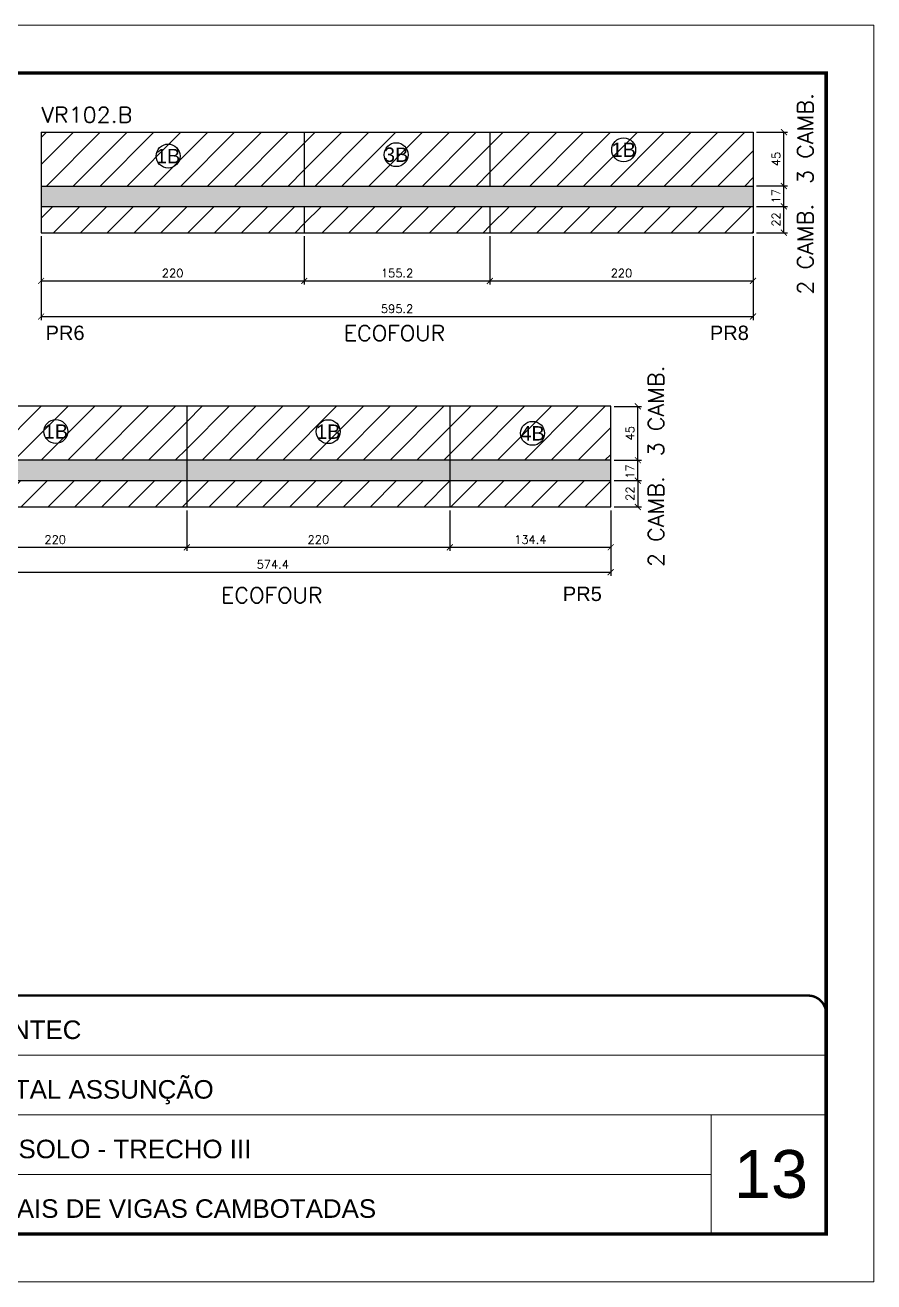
# Model space of a CAD drawing. Extents: x 2582 to 11841, y -26396 to 2611.
# Drawn here: x 3357 to 4067, y -2276 to -1226 of the extents above; entities that cross this region are included whole.
import ezdxf
from ezdxf.enums import TextEntityAlignment as Align

# ---------------------------------------------------------------- set-up
doc = ezdxf.new("R2010")
doc.units = 0
doc.linetypes.add('CONTINUO', pattern=[0])
doc.linetypes.add('DASHED', pattern=[0.75, 0.5, -0.25])
for name, color, linetype in [('5', 5, 'Continuous'), ('COTA', 241, 'Continuous'), ('Painéis', 200, 'Continuous'), ('Romaneio', 10, 'Continuous')]:
    doc.layers.add(name, color=color, linetype=linetype)
for name, color, linetype, lineweight in [('CARIMBO', 255, 'Continuous', 9), ('Folhas', 255, 'Continuous', 9), ('Hachura', 251, 'Continuous', 9), ('SARRAFO DE PRESSAO', 251, 'DASHED', 9), ('Texto Seção', 7, 'Continuous', 15)]:
    doc.layers.add(name, color=color, linetype=linetype, lineweight=lineweight)
doc.styles.add('ARIAL', font='arial.ttf')
doc.styles.add('REGUA-120', font='ROMANS.shx', dxfattribs={"height": 15})
doc.styles.add('Romans', font='romans.shx')
doc.styles.get("Standard").update_dxf_attribs({"font": 'arial.ttf'})
doc.dimstyles.new('Cota Paínel', dxfattribs={"dimtxt": 7, "dimasz": 5, "dimexe": 3, "dimexo": 3, "dimgap": 3, "dimtad": 1, "dimdec": 1, "dimzin": 12, "dimdsep": 46, "dimtxsty": 'Romans', "dimblk": 'ARCHTICK', "dimcen": 0, "dimclrd": 4, "dimclre": 4, "dimclrt": 1, "dimadec": 1, "dimazin": 3, "dimtfac": 1, "dimtdec": 1, "dimtmove": 0, "dimatfit": 3, "dimldrblk": 'OBLIQUE', "dimfxl": 1, "dimtolj": 1, "dimtzin": 12, "dimarcsym": 0})
pattern_1 = [(45, (-126439.366, -33020.383), (-11.2253202, 11.2253202), [])]

# ---------------------------------------------------------------- blocks, each defined once
blk = doc.blocks.new('9999999999')
at = {"color": 30, "linetype": 'CONTINUO'}
for p, q in [((98564.6, 34379.6), (99584, 34379.6)), ((98564.6, 34329.8), (99488, 34329.8)), ((99584, 34329.8), (99488, 34329.8)), ((99488, 34329.8), (99488, 34230.2)), ((98564.6, 34280), (99488, 34280))]:
    blk.add_line(p, q, dxfattribs=at)
at = {"color": 30, "linetype": 'CONTINUO', "const_width": 2}
blk.add_lwpolyline([(99584, 34230.2), (99584, 34414.4, 0.414214), (99569, 34429.4), (98229, 34429.4, 0.414214), (98214, 34414.4), (98214, 34245.2, 0.414214), (98229, 34230.2), (99584, 34230.2)], format="xyb", dxfattribs=at)
at = {"layer": 'Folhas'}
blk.add_lwpolyline([(98139, 34190.2), (99624, 34190.2), (99624, 35240.2), (98139, 35240.2)], close=True, dxfattribs=at)
at = {"layer": 'Folhas', "color": 30, "const_width": 3}
blk.add_lwpolyline([(98214, 34230.2), (99584, 34230.2), (99584, 35200.2), (98214, 35200.2)], close=True, dxfattribs=at)
at = {"color": 7, "linetype": 'Continuous', "ltscale": 5, "style": 'ARIAL'}
for s, height, p in [('ROCONTEC', 15.48, (98837.7, 34393.1)), ('HOSPITAL ASSUNÇÃO', 15.483, (98837.7, 34343.3)), ('1° SUBSOLO - TRECHO III', 15.483, (98837.7, 34293.5)), ('LATERAIS DE VIGAS CAMBOTADAS', 15.483, (98837.7, 34243.7))]:
    blk.add_text(s, height=height, dxfattribs=at).set_placement(p)
blk = doc.blocks.new('_ArchTick')
at = {"color": 0, "linetype": 'ByBlock', "const_width": 0.15}
blk.add_lwpolyline([(-0.5, -0.5), (0.5, 0.5)], dxfattribs=at)
blk = doc.blocks.new('*D303')
at = {"layer": 'COTA', "color": 4, "linetype": 'ByBlock', "lineweight": -2, "transparency": 16777216}
for p, q in [((3272.2, -1631.4), (3272.2, -1686)), ((3846.6, -1631.4), (3846.6, -1686)), ((3272.2, -1683), (3846.6, -1683))]:
    blk.add_line(p, q, dxfattribs=at)
at = {"layer": 'Defpoints', "color": 0, "linetype": 'ByBlock', "transparency": 16777216}
for p in [(3272.2, -1628.4), (3846.6, -1628.4), (3846.6, -1683)]:
    blk.add_point(p, dxfattribs=at)
at = {"layer": 'COTA', "color": 4, "linetype": 'ByBlock', "lineweight": -2, "transparency": 16777216, "xscale": 5, "yscale": 5, "zscale": 5, "rotation": 180}
blk.add_blockref('_ArchTick', (3272.2, -1683), dxfattribs=at)
at = {"layer": 'COTA', "color": 4, "linetype": 'ByBlock', "lineweight": -2, "transparency": 16777216, "xscale": 5, "yscale": 5, "zscale": 5}
blk.add_blockref('_ArchTick', (3846.6, -1683), dxfattribs=at)
at = {"layer": 'COTA', "color": 1, "linetype": 'ByBlock', "transparency": 16777216, "insert": (3564.1, -1676.5), "char_height": 7, "attachment_point": 5, "style": 'Romans'}
blk.add_mtext('\\A1;574.4', dxfattribs=at)
blk = doc.blocks.new('_Oblique')
at = {"color": 0, "linetype": 'ByBlock', "lineweight": -2}
blk.add_line((-0.5, -0.5), (0.5, 0.5), dxfattribs=at)
blk = doc.blocks.new('*D307')
at = {"layer": 'COTA', "color": 4, "linetype": 'ByBlock', "lineweight": -2, "transparency": 16777216}
for p, q in [((3272.2, -1631.4), (3272.2, -1665.2)), ((3492.2, -1631.4), (3492.2, -1665.2)), ((3272.2, -1662.2), (3492.2, -1662.2))]:
    blk.add_line(p, q, dxfattribs=at)
at = {"layer": 'Defpoints', "color": 0, "linetype": 'ByBlock', "transparency": 16777216}
for p in [(3272.2, -1628.4), (3492.2, -1628.4), (3492.2, -1662.2)]:
    blk.add_point(p, dxfattribs=at)
at = {"layer": 'COTA', "color": 4, "linetype": 'ByBlock', "lineweight": -2, "transparency": 16777216, "xscale": 5, "yscale": 5, "zscale": 5, "rotation": 180}
blk.add_blockref('_ArchTick', (3272.2, -1662.2), dxfattribs=at)
at = {"layer": 'COTA', "color": 4, "linetype": 'ByBlock', "lineweight": -2, "transparency": 16777216, "xscale": 5, "yscale": 5, "zscale": 5}
blk.add_blockref('_ArchTick', (3492.2, -1662.2), dxfattribs=at)
at = {"layer": 'COTA', "color": 1, "linetype": 'ByBlock', "transparency": 16777216, "insert": (3382.2, -1655.7), "char_height": 7, "attachment_point": 5, "style": 'Romans'}
blk.add_mtext('\\A1;220', dxfattribs=at)
blk = doc.blocks.new('*D308')
at = {"layer": 'COTA', "color": 4, "linetype": 'ByBlock', "lineweight": -2, "transparency": 16777216}
for p, q in [((3492.2, -1631.4), (3492.2, -1665.2)), ((3712.2, -1631.4), (3712.2, -1665.2)), ((3492.2, -1662.2), (3712.2, -1662.2))]:
    blk.add_line(p, q, dxfattribs=at)
at = {"layer": 'Defpoints', "color": 0, "linetype": 'ByBlock', "transparency": 16777216}
for p in [(3492.2, -1628.4), (3712.2, -1628.4), (3712.2, -1662.2)]:
    blk.add_point(p, dxfattribs=at)
at = {"layer": 'COTA', "color": 4, "linetype": 'ByBlock', "lineweight": -2, "transparency": 16777216, "xscale": 5, "yscale": 5, "zscale": 5, "rotation": 180}
blk.add_blockref('_ArchTick', (3492.2, -1662.2), dxfattribs=at)
at = {"layer": 'COTA', "color": 4, "linetype": 'ByBlock', "lineweight": -2, "transparency": 16777216, "xscale": 5, "yscale": 5, "zscale": 5}
blk.add_blockref('_ArchTick', (3712.2, -1662.2), dxfattribs=at)
at = {"layer": 'COTA', "color": 1, "linetype": 'ByBlock', "transparency": 16777216, "insert": (3602.2, -1655.7), "char_height": 7, "attachment_point": 5, "style": 'Romans'}
blk.add_mtext('\\A1;220', dxfattribs=at)
blk = doc.blocks.new('*D309')
at = {"layer": 'COTA', "color": 4, "linetype": 'ByBlock', "lineweight": -2, "transparency": 16777216}
for p, q in [((3712.2, -1631.4), (3712.2, -1665.2)), ((3846.6, -1631.4), (3846.6, -1665.2)), ((3712.2, -1662.2), (3846.6, -1662.2))]:
    blk.add_line(p, q, dxfattribs=at)
at = {"layer": 'Defpoints', "color": 0, "linetype": 'ByBlock', "transparency": 16777216}
for p in [(3712.2, -1628.4), (3846.6, -1628.4), (3846.6, -1662.2)]:
    blk.add_point(p, dxfattribs=at)
at = {"layer": 'COTA', "color": 4, "linetype": 'ByBlock', "lineweight": -2, "transparency": 16777216, "xscale": 5, "yscale": 5, "zscale": 5, "rotation": 180}
blk.add_blockref('_ArchTick', (3712.2, -1662.2), dxfattribs=at)
at = {"layer": 'COTA', "color": 4, "linetype": 'ByBlock', "lineweight": -2, "transparency": 16777216, "xscale": 5, "yscale": 5, "zscale": 5}
blk.add_blockref('_ArchTick', (3846.6, -1662.2), dxfattribs=at)
at = {"layer": 'COTA', "color": 1, "linetype": 'ByBlock', "transparency": 16777216, "insert": (3779.4, -1655.7), "char_height": 7, "attachment_point": 5, "style": 'Romans'}
blk.add_mtext('\\A1;134.4', dxfattribs=at)
blk = doc.blocks.new('*D310')
at = {"layer": 'COTA', "color": 4, "linetype": 'ByBlock', "lineweight": -2, "transparency": 16777216}
for p, q in [((3849.6, -1544.4), (3872.3, -1544.4)), ((3869.3, -1589.4), (3869.3, -1544.4)), ((3849.6, -1589.4), (3872.3, -1589.4))]:
    blk.add_line(p, q, dxfattribs=at)
at = {"layer": 'Defpoints', "color": 0, "linetype": 'ByBlock', "transparency": 16777216}
for p in [(3846.6, -1544.4), (3869.3, -1544.4), (3846.6, -1589.4)]:
    blk.add_point(p, dxfattribs=at)
at = {"layer": 'COTA', "color": 4, "linetype": 'ByBlock', "lineweight": -2, "transparency": 16777216, "xscale": 5, "yscale": 5, "zscale": 5}
for p, rotation in [((3869.3, -1544.4), 90), ((3869.3, -1589.4), 270)]:
    blk.add_blockref('_ArchTick', p, dxfattribs=dict(at, rotation=rotation))
at = {"layer": 'COTA', "color": 1, "linetype": 'ByBlock', "transparency": 16777216, "insert": (3862.8, -1566.9), "char_height": 7, "attachment_point": 5, "rotation": 90, "style": 'Romans'}
blk.add_mtext('\\A1;45', dxfattribs=at)
blk = doc.blocks.new('*D311')
at = {"layer": 'COTA', "color": 4, "linetype": 'ByBlock', "lineweight": -2, "transparency": 16777216}
for p, q in [((3849.6, -1589.4), (3872.3, -1589.4)), ((3869.3, -1606.4), (3869.3, -1589.4)), ((3849.6, -1606.4), (3872.3, -1606.4))]:
    blk.add_line(p, q, dxfattribs=at)
at = {"layer": 'Defpoints', "color": 0, "linetype": 'ByBlock', "transparency": 16777216}
for p in [(3846.6, -1589.4), (3869.3, -1589.4), (3846.6, -1606.4)]:
    blk.add_point(p, dxfattribs=at)
at = {"layer": 'COTA', "color": 4, "linetype": 'ByBlock', "lineweight": -2, "transparency": 16777216, "xscale": 5, "yscale": 5, "zscale": 5}
for p, rotation in [((3869.3, -1589.4), 90), ((3869.3, -1606.4), 270)]:
    blk.add_blockref('_ArchTick', p, dxfattribs=dict(at, rotation=rotation))
at = {"layer": 'COTA', "color": 1, "linetype": 'ByBlock', "transparency": 16777216, "insert": (3862.8, -1598.9), "char_height": 7, "attachment_point": 5, "rotation": 90, "style": 'Romans'}
blk.add_mtext('\\A1;17', dxfattribs=at)
blk = doc.blocks.new('*D312')
at = {"layer": 'COTA', "color": 4, "linetype": 'ByBlock', "lineweight": -2, "transparency": 16777216}
for p, q in [((3849.6, -1606.4), (3872.3, -1606.4)), ((3869.3, -1606.4), (3869.3, -1628.4)), ((3849.6, -1628.4), (3872.3, -1628.4))]:
    blk.add_line(p, q, dxfattribs=at)
at = {"layer": 'Defpoints', "color": 0, "linetype": 'ByBlock', "transparency": 16777216}
for p in [(3846.6, -1606.4), (3846.6, -1628.4), (3869.3, -1628.4)]:
    blk.add_point(p, dxfattribs=at)
at = {"layer": 'COTA', "color": 4, "linetype": 'ByBlock', "lineweight": -2, "transparency": 16777216, "xscale": 5, "yscale": 5, "zscale": 5}
for p, rotation in [((3869.3, -1606.4), 90), ((3869.3, -1628.4), 270)]:
    blk.add_blockref('_ArchTick', p, dxfattribs=dict(at, rotation=rotation))
at = {"layer": 'COTA', "color": 1, "linetype": 'ByBlock', "transparency": 16777216, "insert": (3862.8, -1617.4), "char_height": 7, "attachment_point": 5, "rotation": 90, "style": 'Romans'}
blk.add_mtext('\\A1;22', dxfattribs=at)
blk = doc.blocks.new('*D296')
at = {"layer": 'COTA', "color": 4, "linetype": 'ByBlock', "lineweight": -2, "transparency": 16777216}
for p, q in [((3370.4, -1402.3), (3370.4, -1442.6)), ((3590.4, -1402.3), (3590.4, -1442.6)), ((3370.4, -1439.6), (3590.4, -1439.6))]:
    blk.add_line(p, q, dxfattribs=at)
at = {"layer": 'Defpoints', "color": 0, "linetype": 'ByBlock', "transparency": 16777216}
for p in [(3370.4, -1399.3), (3590.4, -1399.3), (3590.4, -1439.6)]:
    blk.add_point(p, dxfattribs=at)
at = {"layer": 'COTA', "color": 4, "linetype": 'ByBlock', "lineweight": -2, "transparency": 16777216, "xscale": 5, "yscale": 5, "zscale": 5, "rotation": 180}
blk.add_blockref('_ArchTick', (3370.4, -1439.6), dxfattribs=at)
at = {"layer": 'COTA', "color": 4, "linetype": 'ByBlock', "lineweight": -2, "transparency": 16777216, "xscale": 5, "yscale": 5, "zscale": 5}
blk.add_blockref('_ArchTick', (3590.4, -1439.6), dxfattribs=at)
at = {"layer": 'COTA', "color": 1, "linetype": 'ByBlock', "transparency": 16777216, "insert": (3480.4, -1433.1), "char_height": 7, "attachment_point": 5, "style": 'Romans'}
blk.add_mtext('\\A1;220', dxfattribs=at)
blk = doc.blocks.new('*D297')
at = {"layer": 'COTA', "color": 4, "linetype": 'ByBlock', "lineweight": -2, "transparency": 16777216}
for p, q in [((3590.4, -1402.3), (3590.4, -1442.6)), ((3745.6, -1402.3), (3745.6, -1442.6)), ((3590.4, -1439.6), (3745.6, -1439.6))]:
    blk.add_line(p, q, dxfattribs=at)
at = {"layer": 'Defpoints', "color": 0, "linetype": 'ByBlock', "transparency": 16777216}
for p in [(3590.4, -1399.3), (3745.6, -1399.3), (3745.6, -1439.6)]:
    blk.add_point(p, dxfattribs=at)
at = {"layer": 'COTA', "color": 4, "linetype": 'ByBlock', "lineweight": -2, "transparency": 16777216, "xscale": 5, "yscale": 5, "zscale": 5, "rotation": 180}
blk.add_blockref('_ArchTick', (3590.4, -1439.6), dxfattribs=at)
at = {"layer": 'COTA', "color": 4, "linetype": 'ByBlock', "lineweight": -2, "transparency": 16777216, "xscale": 5, "yscale": 5, "zscale": 5}
blk.add_blockref('_ArchTick', (3745.6, -1439.6), dxfattribs=at)
at = {"layer": 'COTA', "color": 1, "linetype": 'ByBlock', "transparency": 16777216, "insert": (3668, -1433.1), "char_height": 7, "attachment_point": 5, "style": 'Romans'}
blk.add_mtext('\\A1;155.2', dxfattribs=at)
blk = doc.blocks.new('*D298')
at = {"layer": 'COTA', "color": 4, "linetype": 'ByBlock', "lineweight": -2, "transparency": 16777216}
for p, q in [((3745.6, -1402.3), (3745.6, -1442.6)), ((3965.6, -1402.3), (3965.6, -1442.6)), ((3745.6, -1439.6), (3965.6, -1439.6))]:
    blk.add_line(p, q, dxfattribs=at)
at = {"layer": 'Defpoints', "color": 0, "linetype": 'ByBlock', "transparency": 16777216}
for p in [(3745.6, -1399.3), (3965.6, -1399.3), (3965.6, -1439.6)]:
    blk.add_point(p, dxfattribs=at)
at = {"layer": 'COTA', "color": 4, "linetype": 'ByBlock', "lineweight": -2, "transparency": 16777216, "xscale": 5, "yscale": 5, "zscale": 5, "rotation": 180}
blk.add_blockref('_ArchTick', (3745.6, -1439.6), dxfattribs=at)
at = {"layer": 'COTA', "color": 4, "linetype": 'ByBlock', "lineweight": -2, "transparency": 16777216, "xscale": 5, "yscale": 5, "zscale": 5}
blk.add_blockref('_ArchTick', (3965.6, -1439.6), dxfattribs=at)
at = {"layer": 'COTA', "color": 1, "linetype": 'ByBlock', "transparency": 16777216, "insert": (3855.6, -1433.1), "char_height": 7, "attachment_point": 5, "style": 'Romans'}
blk.add_mtext('\\A1;220', dxfattribs=at)
blk = doc.blocks.new('*D299')
at = {"layer": 'COTA', "color": 4, "linetype": 'ByBlock', "lineweight": -2, "transparency": 16777216}
for p, q in [((3370.4, -1402.3), (3370.4, -1472.4)), ((3965.6, -1402.3), (3965.6, -1472.4)), ((3370.4, -1469.4), (3965.6, -1469.4))]:
    blk.add_line(p, q, dxfattribs=at)
at = {"layer": 'Defpoints', "color": 0, "linetype": 'ByBlock', "transparency": 16777216}
for p in [(3370.4, -1399.3), (3965.6, -1399.3), (3965.6, -1469.4)]:
    blk.add_point(p, dxfattribs=at)
at = {"layer": 'COTA', "color": 4, "linetype": 'ByBlock', "lineweight": -2, "transparency": 16777216, "xscale": 5, "yscale": 5, "zscale": 5, "rotation": 180}
blk.add_blockref('_ArchTick', (3370.4, -1469.4), dxfattribs=at)
at = {"layer": 'COTA', "color": 4, "linetype": 'ByBlock', "lineweight": -2, "transparency": 16777216, "xscale": 5, "yscale": 5, "zscale": 5}
blk.add_blockref('_ArchTick', (3965.6, -1469.4), dxfattribs=at)
at = {"layer": 'COTA', "color": 1, "linetype": 'ByBlock', "transparency": 16777216, "insert": (3668, -1462.9), "char_height": 7, "attachment_point": 5, "style": 'Romans'}
blk.add_mtext('\\A1;595.2', dxfattribs=at)
blk = doc.blocks.new('*D300')
at = {"layer": 'COTA', "color": 4, "linetype": 'ByBlock', "lineweight": -2, "transparency": 16777216}
for p, q in [((3968.6, -1315.3), (3994.4, -1315.3)), ((3991.4, -1360.3), (3991.4, -1315.3)), ((3968.6, -1360.3), (3994.4, -1360.3))]:
    blk.add_line(p, q, dxfattribs=at)
at = {"layer": 'Defpoints', "color": 0, "linetype": 'ByBlock', "transparency": 16777216}
for p in [(3965.6, -1315.3), (3991.4, -1315.3), (3965.6, -1360.3)]:
    blk.add_point(p, dxfattribs=at)
at = {"layer": 'COTA', "color": 4, "linetype": 'ByBlock', "lineweight": -2, "transparency": 16777216, "xscale": 5, "yscale": 5, "zscale": 5}
for p, rotation in [((3991.4, -1315.3), 90), ((3991.4, -1360.3), 270)]:
    blk.add_blockref('_ArchTick', p, dxfattribs=dict(at, rotation=rotation))
at = {"layer": 'COTA', "color": 1, "linetype": 'ByBlock', "transparency": 16777216, "insert": (3984.9, -1337.8), "char_height": 7, "attachment_point": 5, "rotation": 90, "style": 'Romans'}
blk.add_mtext('\\A1;45', dxfattribs=at)
blk = doc.blocks.new('*D301')
at = {"layer": 'COTA', "color": 4, "linetype": 'ByBlock', "lineweight": -2, "transparency": 16777216}
for p, q in [((3968.6, -1360.3), (3994.4, -1360.3)), ((3991.4, -1377.3), (3991.4, -1360.3)), ((3968.6, -1377.3), (3994.4, -1377.3))]:
    blk.add_line(p, q, dxfattribs=at)
at = {"layer": 'Defpoints', "color": 0, "linetype": 'ByBlock', "transparency": 16777216}
for p in [(3965.6, -1360.3), (3991.4, -1360.3), (3965.6, -1377.3)]:
    blk.add_point(p, dxfattribs=at)
at = {"layer": 'COTA', "color": 4, "linetype": 'ByBlock', "lineweight": -2, "transparency": 16777216, "xscale": 5, "yscale": 5, "zscale": 5}
for p, rotation in [((3991.4, -1360.3), 90), ((3991.4, -1377.3), 270)]:
    blk.add_blockref('_ArchTick', p, dxfattribs=dict(at, rotation=rotation))
at = {"layer": 'COTA', "color": 1, "linetype": 'ByBlock', "transparency": 16777216, "insert": (3984.9, -1368.8), "char_height": 7, "attachment_point": 5, "rotation": 90, "style": 'Romans'}
blk.add_mtext('\\A1;17', dxfattribs=at)
blk = doc.blocks.new('*D302')
at = {"layer": 'COTA', "color": 4, "linetype": 'ByBlock', "lineweight": -2, "transparency": 16777216}
for p, q in [((3968.6, -1377.3), (3994.4, -1377.3)), ((3991.4, -1399.3), (3991.4, -1377.3)), ((3968.6, -1399.3), (3994.4, -1399.3))]:
    blk.add_line(p, q, dxfattribs=at)
at = {"layer": 'Defpoints', "color": 0, "linetype": 'ByBlock', "transparency": 16777216}
for p in [(3965.6, -1377.3), (3991.4, -1377.3), (3965.6, -1399.3)]:
    blk.add_point(p, dxfattribs=at)
at = {"layer": 'COTA', "color": 4, "linetype": 'ByBlock', "lineweight": -2, "transparency": 16777216, "xscale": 5, "yscale": 5, "zscale": 5}
for p, rotation in [((3991.4, -1377.3), 90), ((3991.4, -1399.3), 270)]:
    blk.add_blockref('_ArchTick', p, dxfattribs=dict(at, rotation=rotation))
at = {"layer": 'COTA', "color": 1, "linetype": 'ByBlock', "transparency": 16777216, "insert": (3984.9, -1388.3), "char_height": 7, "attachment_point": 5, "rotation": 90, "style": 'Romans'}
blk.add_mtext('\\A1;22', dxfattribs=at)

msp = doc.modelspace()

# ---------------------------------------------------------------- hatches: boundary and pattern name
at = {"layer": 'COTA', "linetype": 'ByBlock'}
h = msp.add_hatch(dxfattribs=at)
h.set_pattern_fill('AR-CONC', color=256, scale=0.03)
h.set_pattern_definition([(50, (-129622.866, -30723.233), (5.46554007, -0.47817257), [0.5715, -6.2865]), (355, (-129622.866, -30723.233), (-1.05730264, 5.73170536), [0.4572, -5.02921753]), (100.4514447, (-129622.4104, -30723.273), (4.40823741, 5.25353256), [0.48570026, -5.34270734]), (46.1842, (-129622.866, -30721.709), (8.13237123, -1.26126984), [0.85725, -9.42975]), (96.6355576, (-129622.188, -30721.814), (7.122124, 7.42278374), [0.7285507, -8.01406824]), (351.184151, (-129622.866, -30721.709), (7.122124, 7.42278374), [0.685799, -7.54379196]), (21, (-129622.104, -30722.09), (4.54843174, -3.06795595), [0.5715, -6.2865]), (326, (-129622.104, -30722.09), (1.85406085, 5.52563898), [0.4572, -5.0292]), (71.451445, (-129621.725, -30722.3457), (6.40249258, 2.45768307), [0.48570026, -5.34269813]), (37.5, (-129622.8658, -30723.233), (0.092658098, 2.536651166), [0, -4.96824, 0, -5.1054, 0, -5.04825]), (7.5, (-129622.8658, -30723.233), (2.004589875, 3.005417245), [0, -2.91084, 0, -4.85394, 0, -1.92405]), (327.5, (-129624.565, -30723.233), (4.067717855, -0.17186232), [0, -1.905, 0, -5.9436, 0, -7.8867]), (317.5, (-129625.327, -30723.233), (4.44387544, 0.76279473), [0, -2.4765, 0, -3.94716, 0, -5.6007])])
h.paths.add_polyline_path([(3965.62, -1377.32), (3965.62, -1360.32), (3370.42, -1360.32), (3370.42, -1377.32)])
h = msp.add_hatch(dxfattribs=at)
h.set_pattern_fill('AR-CONC', color=256, scale=0.03)
h.set_pattern_definition([(50, (-129705.2856, -30871.478), (5.46554007, -0.47817257), [0.5715, -6.2865]), (355, (-129705.2856, -30871.478), (-1.05730264, 5.73170536), [0.4572, -5.02921753]), (100.4514447, (-129704.83, -30871.5177), (4.40823741, 5.25353256), [0.48570026, -5.34270734]), (46.1842, (-129705.2856, -30869.954), (8.13237123, -1.26126984), [0.85725, -9.42975]), (96.6355576, (-129704.608, -30870.059), (7.122124, 7.42278374), [0.7285507, -8.01406824]), (351.184151, (-129705.286, -30869.954), (7.122124, 7.42278374), [0.685799, -7.54379196]), (21, (-129704.5236, -30870.335), (4.54843174, -3.06795595), [0.5715, -6.2865]), (326, (-129704.5236, -30870.335), (1.85406085, 5.52563898), [0.4572, -5.0292]), (71.451445, (-129704.1446, -30870.5905), (6.40249258, 2.45768307), [0.48570026, -5.34269813]), (37.5, (-129705.2856, -30871.4779), (0.092658098, 2.536651166), [0, -4.96824, 0, -5.1054, 0, -5.04825]), (7.5, (-129705.2856, -30871.4779), (2.004589875, 3.005417245), [0, -2.91084, 0, -4.85394, 0, -1.92405]), (327.5, (-129706.985, -30871.4779), (4.067717855, -0.17186232), [0, -1.905, 0, -5.9436, 0, -7.8867]), (317.5, (-129707.747, -30871.478), (4.44387544, 0.76279473), [0, -2.4765, 0, -3.94716, 0, -5.6007])])
h.paths.add_polyline_path([(3272.16, -1589.37), (3272.16, -1606.37), (3492.16, -1606.37), (3492.16, -1589.37)])
h.paths.add_polyline_path([(3492.16, -1589.37), (3492.16, -1606.37), (3712.16, -1606.37), (3712.16, -1589.37)])
h.paths.add_polyline_path([(3712.16, -1589.37), (3712.16, -1606.37), (3846.59, -1606.37), (3846.59, -1589.37)])
at = {"layer": 'Hachura', "linetype": 'ByBlock'}
h = msp.add_hatch(dxfattribs=at)
h.set_pattern_fill('ANSI31', color=256, scale=5)
h.set_pattern_definition(pattern_1)
h.paths.add_polyline_path([(3590.42, -1315.32), (3370.42, -1315.32), (3370.42, -1360.32), (3590.42, -1360.32)])
h = msp.add_hatch(dxfattribs=at)
h.set_pattern_fill('ANSI31', color=256, scale=5)
h.set_pattern_definition(pattern_1)
h.paths.add_polyline_path([(3745.62, -1315.32), (3590.42, -1315.32), (3590.42, -1360.32), (3745.62, -1360.32)])
h = msp.add_hatch(dxfattribs=at)
h.set_pattern_fill('ANSI31', color=256, scale=5)
h.set_pattern_definition(pattern_1)
h.paths.add_polyline_path([(3965.62, -1315.32), (3745.62, -1315.32), (3745.62, -1360.32), (3965.62, -1360.32)])
h = msp.add_hatch(dxfattribs=at)
h.set_pattern_fill('ANSI31', color=256, scale=5)
h.set_pattern_definition(pattern_1)
h.paths.add_polyline_path([(3590.42, -1377.32), (3370.42, -1377.32), (3370.42, -1399.32), (3590.42, -1399.32)])
h = msp.add_hatch(dxfattribs=at)
h.set_pattern_fill('ANSI31', color=256, scale=5)
h.set_pattern_definition(pattern_1)
h.paths.add_polyline_path([(3745.62, -1377.32), (3590.42, -1377.32), (3590.42, -1399.32), (3745.62, -1399.32)])
h = msp.add_hatch(dxfattribs=at)
h.set_pattern_fill('ANSI31', color=256, scale=5)
h.set_pattern_definition(pattern_1)
h.paths.add_polyline_path([(3965.62, -1377.32), (3745.62, -1377.32), (3745.62, -1399.32), (3965.62, -1399.32)])
h = msp.add_hatch(dxfattribs=at)
h.set_pattern_fill('ANSI31', color=256, scale=5)
h.set_pattern_definition(pattern_1)
h.paths.add_polyline_path([(3492.16, -1544.37), (3272.16, -1544.37), (3272.16, -1589.37), (3492.16, -1589.37)])
h = msp.add_hatch(dxfattribs=at)
h.set_pattern_fill('ANSI31', color=256, scale=5)
h.set_pattern_definition(pattern_1)
h.paths.add_polyline_path([(3712.16, -1544.37), (3492.16, -1544.37), (3492.16, -1589.37), (3712.16, -1589.37)])
h = msp.add_hatch(dxfattribs=at)
h.set_pattern_fill('ANSI31', color=256, scale=5)
h.set_pattern_definition(pattern_1)
h.paths.add_polyline_path([(3846.59, -1544.37), (3712.16, -1544.37), (3712.16, -1589.37), (3846.59, -1589.37)])
h = msp.add_hatch(dxfattribs=at)
h.set_pattern_fill('ANSI31', color=256, scale=5)
h.set_pattern_definition(pattern_1)
h.paths.add_polyline_path([(3492.16, -1606.37), (3272.16, -1606.37), (3272.16, -1628.37), (3492.16, -1628.37)])
h = msp.add_hatch(dxfattribs=at)
h.set_pattern_fill('ANSI31', color=256, scale=5)
h.set_pattern_definition(pattern_1)
h.paths.add_polyline_path([(3712.16, -1606.37), (3492.16, -1606.37), (3492.16, -1628.37), (3712.16, -1628.37)])
h = msp.add_hatch(dxfattribs=at)
h.set_pattern_fill('ANSI31', color=256, scale=5)
h.set_pattern_definition(pattern_1)
h.paths.add_polyline_path([(3846.59, -1606.37), (3712.16, -1606.37), (3712.16, -1628.37), (3846.59, -1628.37)])

# ---------------------------------------------------------------- linework, layer by layer
at = {"layer": 'COTA', "linetype": 'ByBlock'}
for p, q in [((3370.42, -1360.32), (3370.42, -1377.32)), ((3965.62, -1360.32), (3965.62, -1377.32))]:
    msp.add_line(p, q, dxfattribs=at)
at = {"layer": 'Painéis', "linetype": 'ByBlock'}
for p, q in [((3370.42, -1315.32), (3965.62, -1315.32)), ((3370.42, -1315.32), (3370.42, -1360.32)), ((3590.42, -1315.32), (3590.42, -1360.32)), ((3745.62, -1315.32), (3745.62, -1360.32)), ((3965.62, -1315.32), (3965.62, -1360.32)), ((3370.42, -1360.32), (3965.62, -1360.32)), ((3370.42, -1377.32), (3965.62, -1377.32)), ((3370.42, -1377.32), (3370.42, -1399.32)), ((3590.42, -1377.32), (3590.42, -1399.32)), ((3745.62, -1377.32), (3745.62, -1399.32)), ((3965.62, -1377.32), (3965.62, -1399.32)), ((3370.42, -1399.32), (3965.62, -1399.32)), ((3846.59, -1544.37), (3272.16, -1544.37)), ((3492.16, -1544.37), (3492.16, -1628.37)), ((3712.16, -1544.37), (3712.16, -1628.37)), ((3846.59, -1628.37), (3846.59, -1544.37)), ((3846.59, -1589.37), (3272.16, -1589.37)), ((3272.16, -1606.37), (3846.59, -1606.37)), ((3272.16, -1628.37), (3846.59, -1628.37))]:
    msp.add_line(p, q, dxfattribs=at)
at = {"layer": 'Romaneio', "color": 1, "linetype": 'ByBlock'}
for centre in [(3857.44, -1330.06), (3476.57, -1335.28), (3667.23, -1334.15), (3382.73, -1565.45), (3610.5, -1565.56), (3781.28, -1566.95)]:
    msp.add_circle(centre, 10, dxfattribs=at)

# ---------------------------------------------------------------- block references
at = {"layer": 'SARRAFO DE PRESSAO', "color": 6, "linetype": 'ByBlock'}
msp.add_blockref('9999999999', (-95557.34, -36466.11), dxfattribs=at)

# ---------------------------------------------------------------- texts
at = {"layer": '5', "linetype": 'Continuous'}
for s, p in [('PR6', (3374.14, -1488.98)), ('PR8', (3929.51, -1488.98)), ('PR5', (3806.61, -1707.04))]:
    msp.add_text(s, height=12, rotation=0.00004, dxfattribs=at).set_placement(p)
at = {"layer": 'CARIMBO', "style": 'ARIAL'}
msp.add_text('13', height=40, dxfattribs=at).set_placement((3949.49, -2205.76))
at = {"layer": 'Romaneio', "color": 255, "linetype": 'ByBlock', "style": 'ARIAL'}
for s, p in [('1B', (3476.57, -1335.28)), ('3B', (3667.23, -1334.15)), ('1B', (3857.44, -1330.06)), ('1B', (3382.73, -1565.45)), ('1B', (3610.5, -1565.56)), ('4B', (3781.28, -1566.95))]:
    msp.add_text(s, height=12, dxfattribs=at).set_placement(p, align=Align.MIDDLE_CENTER)
at = {"layer": 'Texto Seção', "style": 'REGUA-120', "width": 1.05}
for s, p in [('3 CAMB.', (4015.83, -1358.63)), ('2 CAMB.', (4015.83, -1451.11)), ('3 CAMB.', (3891.03, -1586.22)), ('2 CAMB.', (3891.03, -1678.7))]:
    msp.add_text(s, height=13, rotation=90, dxfattribs=at).set_placement(p)
for s, p in [('VR102.B', (3370.64, -1307.39)), ('ECOFOUR', (3623.48, -1489.76)), ('ECOFOUR', (3520.9, -1708.73))]:
    msp.add_text(s, height=13, dxfattribs=at).set_placement(p)

# ---------------------------------------------------------------- dimensions: what is measured, and where the dimension line sits
at = {"layer": 'COTA', "linetype": 'ByBlock'}
for base, p1, p2, picture, middle in [((3991.41, -1315.32), (3965.62, -1360.32), (3965.62, -1315.32), '*D300', (3984.91, -1337.82)), ((3991.41, -1360.32), (3965.62, -1377.32), (3965.62, -1360.32), '*D301', (3984.91, -1368.82)), ((3991.41, -1377.32), (3965.62, -1399.32), (3965.62, -1377.32), '*D302', (3984.91, -1388.32)), ((3869.35, -1544.37), (3846.59, -1589.37), (3846.59, -1544.37), '*D310', (3862.85, -1566.87)), ((3869.35, -1628.37), (3846.59, -1606.37), (3846.59, -1628.37), '*D312', (3862.85, -1617.37))]:
    dim = msp.add_linear_dim(base=base, p1=p1, p2=p2, angle=90, dimstyle='Cota Paínel', dxfattribs=at)
    dim.commit()
    dim.dimension.update_dxf_attribs({"geometry": picture, "text_midpoint": middle})
for base, p1, p2, picture, middle in [((3590.42, -1439.59), (3370.42, -1399.32), (3590.42, -1399.32), '*D296', (3480.42, -1433.09)), ((3965.62, -1469.39), (3370.42, -1399.32), (3965.62, -1399.32), '*D299', (3668.02, -1462.89)), ((3492.16, -1662.17), (3272.16, -1628.37), (3492.16, -1628.37), '*D307', (3382.16, -1655.67))]:
    dim = msp.add_linear_dim(base=base, p1=p1, p2=p2, dimstyle='Cota Paínel', dxfattribs=at)
    dim.commit()
    dim.dimension.update_dxf_attribs({"geometry": picture, "text_midpoint": middle})
for base, p1, p2, picture, middle in [((3745.62, -1439.59), (3590.42, -1399.32), (3745.62, -1399.32), '*D297', (3668.02, -1433.09)), ((3965.62, -1439.59), (3745.62, -1399.32), (3965.62, -1399.32), '*D298', (3855.62, -1433.09)), ((3712.16, -1662.17), (3492.16, -1628.37), (3712.16, -1628.37), '*D308', (3602.16, -1655.67)), ((3846.59, -1662.17), (3712.16, -1628.37), (3846.59, -1628.37), '*D309', (3779.37, -1655.67))]:
    dim = msp.add_linear_dim(base=base, p1=p1, p2=p2, dimstyle='Cota Paínel', override={"dimtmove": 1}, dxfattribs=at)
    dim.commit()
    dim.dimension.update_dxf_attribs({"geometry": picture, "text_midpoint": middle})
dim = msp.add_linear_dim(base=(3869.35, -1589.37), p1=(3846.59, -1606.37), p2=(3846.59, -1589.37), angle=90, dimstyle='Cota Paínel', dxfattribs=at)
dim.commit()
dim.dimension.update_dxf_attribs({"geometry": '*D311', "text_midpoint": (3869.35, -1598.87), "dimtype": 160})
dim = msp.add_linear_dim(base=(3846.59, -1683.03), p1=(3272.16, -1628.37), p2=(3846.59, -1628.37), dimstyle='Cota Paínel', dxfattribs=at)
dim.commit()
dim.dimension.update_dxf_attribs({"geometry": '*D303', "text_midpoint": (3564.15, -1683.03), "dimtype": 160})

doc.saveas('drawing.dxf')
